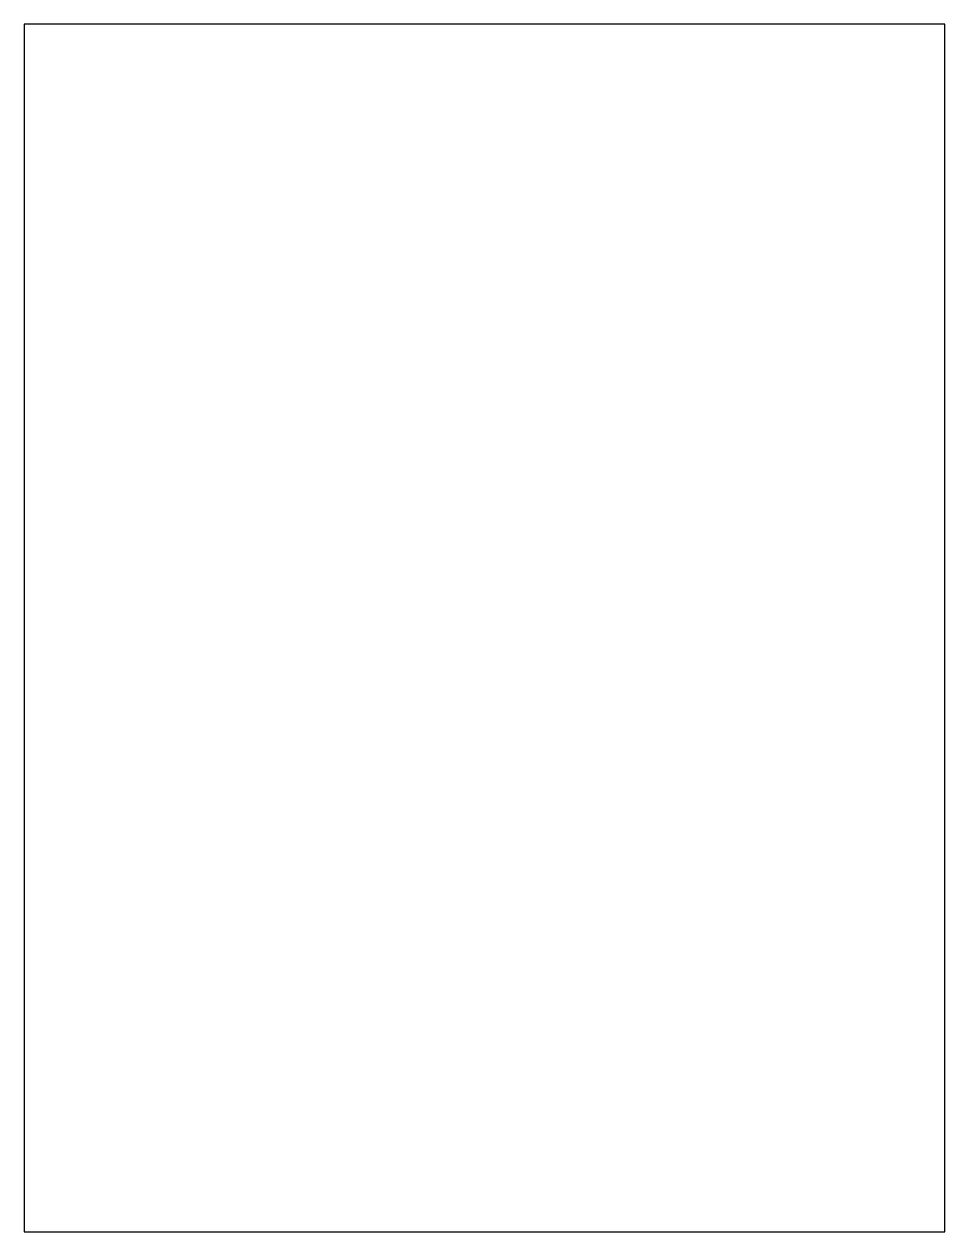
# Model space of a CAD drawing. Header units: millimetres. Extents: x 108 to 140.4, y -12.8 to 29.7.
import ezdxf

# ---------------------------------------------------------------- set-up
doc = ezdxf.new("R2010")
doc.units = ezdxf.units.MM

msp = doc.modelspace()

# ---------------------------------------------------------------- linework, layer by layer
for p, q in [((140.4, 29.68), (108, 29.68)), ((108, 29.68), (108, -12.82)), ((140.4, -12.82), (140.4, 29.68)), ((108, -12.82), (140.4, -12.82))]:
    msp.add_line(p, q)

doc.saveas('drawing.dxf')
